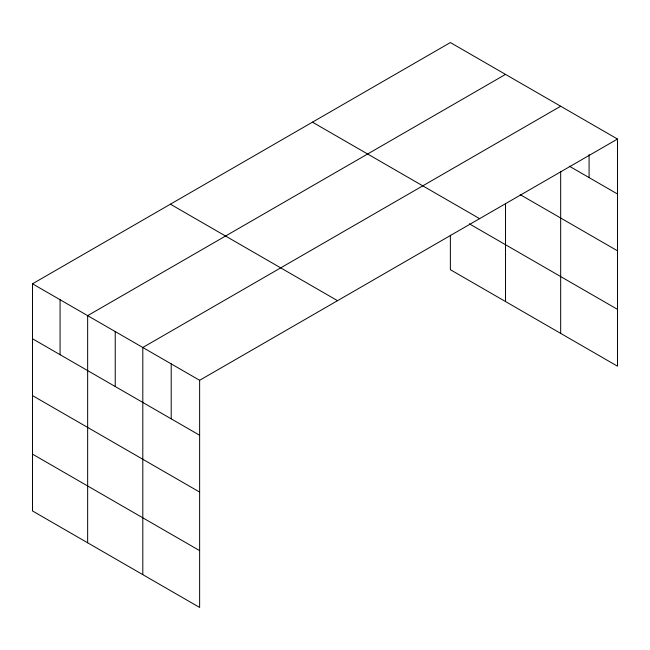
<?xml version="1.0" encoding="UTF-8"?>
<svg xmlns="http://www.w3.org/2000/svg" width="650" height="650" viewBox="0 0 650 650"><rect width="100%" height="100%" fill="white"/><g stroke="black" fill="none" stroke-linecap="round" stroke-linejoin="round"><path stroke-width="0.97" d="M617.5 139.043L199.631 380.299L199.631 607.449L32.5 510.957L32.5 283.806L450.369 42.551L617.5 139.043L617.5 366.194L450.369 269.701L450.369 235.203M560.674 171.34L560.674 333.385M505.521 74.392L87.653 315.648L87.653 542.799M560.674 106.234L142.805 347.49L142.805 574.641M569.286 166.164L617.5 194.001M520.171 194.634L617.5 250.819M312.471 122.168L479.602 218.652M469.332 223.828L617.5 309.368M170.398 204.189L337.529 300.682M32.5 283.806L199.631 380.299M32.5 338.764L199.631 435.256M32.5 395.59L199.631 492.074M32.5 454.131L199.631 550.623M589.087 154.611L589.087 177.596M505.521 203.336L505.521 301.543M171.218 363.894L171.218 418.852M115.229 331.573L115.229 386.523M60.076 299.731L60.076 354.681"/></g></svg>
